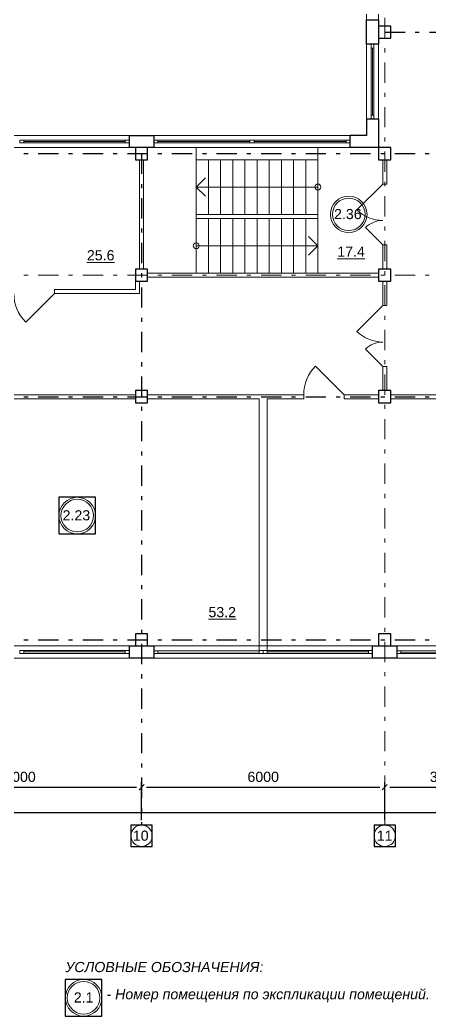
# Model space of a CAD drawing. Header units: metres. Extents: x 0.2 to 83.8, y 0.2 to 58.2.
# Drawn here: x 54.37 to 64.49, y 4.45 to 29.04 of the extents above; entities that cross this region are included whole.
import ezdxf
from ezdxf.enums import TextEntityAlignment as Align

# ---------------------------------------------------------------- set-up
doc = ezdxf.new("R2010")
doc.units = ezdxf.units.M
doc.header["$MEASUREMENT"] = 0
doc.linetypes.add('( Dashdot )', pattern=[1.001, 0.5, -0.25, 0.001, -0.25])
doc.layers.get('DEFPOINTS').update_dxf_attribs({"lineweight": 0})
doc.layers.add('YOLO_TABLE', color=1, linetype='Continuous')
doc.styles.add('Arial', font='ariali.ttf')
doc.styles.add('Standard_0', font='arial.ttf')
doc.styles.add('Style-Arial', font='arial.ttf')
doc.dimstyles.get("Standard").update_dxf_attribs({"dimtxt": 0.00018, "dimasz": 0.00018, "dimexe": 0.0002, "dimexo": 0.0625, "dimgap": 9e-05, "dimtad": 0, "dimtih": 1, "dimtoh": 1, "dimdec": 4, "dimlfac": 1000, "dimzin": 0, "dimdsep": 46, "dimtxsty": 'Standard_0', "dimcen": 9e-05, "dimadec": 0, "dimazin": 0, "dimtfac": 1, "dimtdec": 4, "dimtofl": 0, "dimtmove": 0, "dimatfit": 0, "dimfxl": 0.01, "dimfxlon": 1, "dimtolj": 1, "dimtzin": 0, "dimarcsym": 0})

# ---------------------------------------------------------------- blocks, each defined once
blk = doc.blocks.new('_Oblique-1')
at = {"color": 0, "linetype": 'ByBlock', "lineweight": -2}
blk.add_line((0.5, 0.5), (-0.5, -0.5), dxfattribs=at)
blk = doc.blocks.new('*D3')
at = {"color": 0, "linetype": 'Continuous', "lineweight": -2, "transparency": 16777216}
for p, q in [((9.375, 9.289), (9.375, 9.6)), ((75.375, 9.289), (75.375, 9.6)), ((9.5, 9.475), (75.25, 9.475))]:
    blk.add_line(p, q, dxfattribs=at)
at = {"layer": 'DEFPOINTS', "color": 0, "linetype": 'Continuous', "transparency": 16777216}
for p in [(75.375, 9.475), (9.375, 9.164), (75.375, 9.164)]:
    blk.add_point(p, dxfattribs=at)
at = {"color": 0, "linetype": 'Continuous', "lineweight": -2, "transparency": 16777216, "xscale": 0.125, "yscale": 0.125, "zscale": 0.125, "rotation": 180}
blk.add_blockref('_Oblique-1', (9.375, 9.475), dxfattribs=at)
at = {"color": 0, "linetype": 'Continuous', "lineweight": -2, "transparency": 16777216, "xscale": 0.125, "yscale": 0.125, "zscale": 0.125}
blk.add_blockref('_Oblique-1', (75.375, 9.475), dxfattribs=at)
at = {"color": 0, "linetype": 'Continuous', "lineweight": 0, "transparency": 16777216, "insert": (42.375, 9.728), "char_height": 0.25, "attachment_point": 5, "style": 'Style-Arial'}
blk.add_mtext('\\A1;66000', dxfattribs=at)
blk = doc.blocks.new('*D36')
at = {"color": 0, "linetype": 'Continuous', "lineweight": -2, "transparency": 16777216}
for p, q in [((51.375, 9.289), (51.375, 10.227)), ((51.5, 10.102), (57.25, 10.102)), ((57.375, 9.289), (57.375, 10.227))]:
    blk.add_line(p, q, dxfattribs=at)
at = {"layer": 'DEFPOINTS', "color": 0, "linetype": 'Continuous', "transparency": 16777216}
for p in [(57.375, 10.102), (51.375, 9.164), (57.375, 9.164)]:
    blk.add_point(p, dxfattribs=at)
at = {"color": 0, "linetype": 'Continuous', "lineweight": -2, "transparency": 16777216, "xscale": 0.125, "yscale": 0.125, "zscale": 0.125, "rotation": 180}
blk.add_blockref('_Oblique-1', (51.375, 10.102), dxfattribs=at)
at = {"color": 0, "linetype": 'Continuous', "lineweight": -2, "transparency": 16777216, "xscale": 0.125, "yscale": 0.125, "zscale": 0.125}
blk.add_blockref('_Oblique-1', (57.375, 10.102), dxfattribs=at)
at = {"color": 0, "linetype": 'Continuous', "lineweight": 0, "transparency": 16777216, "insert": (54.375, 10.355), "char_height": 0.25, "attachment_point": 5, "style": 'Style-Arial'}
blk.add_mtext('\\A1;6000', dxfattribs=at)
blk = doc.blocks.new('*D37')
at = {"color": 0, "linetype": 'Continuous', "lineweight": -2, "transparency": 16777216}
for p, q in [((57.375, 9.289), (57.375, 10.227)), ((57.5, 10.102), (63.25, 10.102)), ((63.375, 9.289), (63.375, 10.227))]:
    blk.add_line(p, q, dxfattribs=at)
at = {"layer": 'DEFPOINTS', "color": 0, "linetype": 'Continuous', "transparency": 16777216}
for p in [(63.375, 10.102), (57.375, 9.164), (63.375, 9.164)]:
    blk.add_point(p, dxfattribs=at)
at = {"color": 0, "linetype": 'Continuous', "lineweight": -2, "transparency": 16777216, "xscale": 0.125, "yscale": 0.125, "zscale": 0.125, "rotation": 180}
blk.add_blockref('_Oblique-1', (57.375, 10.102), dxfattribs=at)
at = {"color": 0, "linetype": 'Continuous', "lineweight": -2, "transparency": 16777216, "xscale": 0.125, "yscale": 0.125, "zscale": 0.125}
blk.add_blockref('_Oblique-1', (63.375, 10.102), dxfattribs=at)
at = {"color": 0, "linetype": 'Continuous', "lineweight": 0, "transparency": 16777216, "insert": (60.375, 10.355), "char_height": 0.25, "attachment_point": 5, "style": 'Style-Arial'}
blk.add_mtext('\\A1;6000', dxfattribs=at)
blk = doc.blocks.new('*D38')
at = {"color": 0, "linetype": 'Continuous', "lineweight": -2, "transparency": 16777216}
for p, q in [((63.375, 9.289), (63.375, 10.227)), ((63.5, 10.102), (66.25, 10.102)), ((66.375, 9.289), (66.375, 10.227))]:
    blk.add_line(p, q, dxfattribs=at)
at = {"layer": 'DEFPOINTS', "color": 0, "linetype": 'Continuous', "transparency": 16777216}
for p in [(66.375, 10.102), (63.375, 9.164), (66.375, 9.164)]:
    blk.add_point(p, dxfattribs=at)
at = {"color": 0, "linetype": 'Continuous', "lineweight": -2, "transparency": 16777216, "xscale": 0.125, "yscale": 0.125, "zscale": 0.125, "rotation": 180}
blk.add_blockref('_Oblique-1', (63.375, 10.102), dxfattribs=at)
at = {"color": 0, "linetype": 'Continuous', "lineweight": -2, "transparency": 16777216, "xscale": 0.125, "yscale": 0.125, "zscale": 0.125}
blk.add_blockref('_Oblique-1', (66.375, 10.102), dxfattribs=at)
at = {"color": 0, "linetype": 'Continuous', "lineweight": 0, "transparency": 16777216, "insert": (64.875, 10.355), "char_height": 0.25, "attachment_point": 5, "style": 'Style-Arial'}
blk.add_mtext('\\A1;3000', dxfattribs=at)

msp = doc.modelspace()

# ---------------------------------------------------------------- linework, layer by layer
at = {"color": 1, "linetype": '( Dashdot )', "lineweight": 0}
for p, q in [((63.37508328, 57.68760141), (63.37508328, 9.16418645)), ((6.42349536, 22.73760141), (78.32349536, 22.73760141))]:
    msp.add_line(p, q, dxfattribs=at)
at = {"color": 1, "linetype": '( Dashdot )'}
for p, q in [((63.37508328, 28.73760141), (78.32349536, 28.73760141)), ((6.42349536, 25.73760141), (78.32349536, 25.73760141)), ((57.37508328, 25.73760141), (57.37508328, 9.16418645)), ((6.42349536, 19.73760141), (78.32349536, 19.73760141)), ((6.42349536, 13.73760141), (78.32349536, 13.73760141))]:
    msp.add_line(p, q, dxfattribs=at)
at = {"color": 7, "linetype": 'Continuous', "lineweight": 0}
for p, q in [((63.07349536, 26.68760141), (63.07349536, 28.33760141)), ((56.97349536, 26.03760141), (54.47349536, 26.03760141)), ((59.02349536, 24.23760141), (59.02349536, 25.58760141)), ((59.32349536, 24.23760141), (59.32349536, 25.58760141)), ((59.62349536, 24.23760141), (59.62349536, 25.58760141)), ((59.92349536, 24.23760141), (59.92349536, 25.58760141)), ((60.22349536, 24.23760141), (60.22349536, 25.58760141)), ((60.52349536, 24.23760141), (60.52349536, 25.58760141)), ((60.82349536, 24.23760141), (60.82349536, 25.58760141)), ((61.12349536, 24.23760141), (61.12349536, 25.58760141)), ((61.42349536, 24.23760141), (61.42349536, 25.58760141)), ((58.95067609, 25.13978214), (58.72349536, 24.91260141)), ((61.72349536, 24.91260141), (58.72349536, 24.91260141)), ((58.95067609, 24.68542068), (58.72349536, 24.91260141)), ((59.02349536, 22.78760141), (59.02349536, 24.13760141)), ((59.32349536, 22.78760141), (59.32349536, 24.13760141)), ((59.62349536, 22.78760141), (59.62349536, 24.13760141)), ((59.92349536, 22.78760141), (59.92349536, 24.13760141)), ((60.22349536, 22.78760141), (60.22349536, 24.13760141)), ((60.52349536, 22.78760141), (60.52349536, 24.13760141)), ((60.82349536, 22.78760141), (60.82349536, 24.13760141)), ((61.12349536, 22.78760141), (61.12349536, 24.13760141)), ((61.42349536, 22.78760141), (61.42349536, 24.13760141)), ((61.49631463, 23.68978214), (61.72349536, 23.46260141)), ((58.72349536, 23.46260141), (61.72349536, 23.46260141)), ((61.49631463, 23.23542068), (61.72349536, 23.46260141)), ((56.97349536, 13.43760141), (54.47349536, 13.43760141)), ((60.27349536, 13.43760141), (57.77352609, 13.4354069)), ((62.97349536, 13.43760141), (60.47349536, 13.43760141)), ((66.27349536, 13.43760141), (63.77352609, 13.4354069))]:
    msp.add_line(p, q, dxfattribs=at)
at = {"color": 7, "linetype": 'Continuous', "lineweight": 30}
for p in [(62.52349536, 25.88760141), (62.92349536, 26.18760141)]:
    msp.add_line(p, (62.52349536, 26.18760141), dxfattribs=at)
at = {"color": 7, "linetype": 'Continuous', "lineweight": 13}
for p, q in [((58.72349536, 25.88760141), (57.67349536, 25.88760141)), ((58.72349536, 22.78760141), (58.72349536, 25.88760141)), ((61.72349536, 22.78760141), (61.72349536, 25.88760141)), ((61.72349536, 25.88760141), (62.52349536, 25.88760141)), ((63.32349536, 24.98760141), (62.68709926, 24.35120531)), ((63.42349536, 24.98760141), (63.32349536, 24.98760141)), ((61.72349536, 24.23760141), (58.72349536, 24.23760141)), ((61.72349536, 24.23760141), (61.72349536, 24.13760141)), ((63.32349536, 23.48760141), (62.89923129, 23.91186548)), ((63.42349536, 23.48760141), (63.32349536, 23.48760141)), ((55.22349536, 22.38760141), (55.22349536, 22.28760141)), ((57.22349536, 22.58760141), (57.22349536, 22.38760141)), ((57.32349536, 22.58760141), (57.32349536, 22.28760141)), ((63.32349536, 21.98760141), (62.68709926, 21.35120531)), ((63.42349536, 21.98760141), (63.32349536, 21.98760141)), ((63.32349536, 20.48760141), (62.89923129, 20.91186548)), ((63.42349536, 20.48760141), (63.32349536, 20.48760141)), ((61.37349536, 19.78760141), (61.37349536, 19.68760141)), ((62.37349536, 19.78760141), (62.37349536, 19.68760141))]:
    msp.add_line(p, q, dxfattribs=at)
at = {"color": 7, "linetype": 'Continuous', "lineweight": 0, "extrusion": (0, 0, -1)}
for p, q in [((57.77349536, 26.03760141), (60.04849536, 26.03760141)), ((60.14849536, 26.03760141), (62.42349536, 26.03760141))]:
    msp.add_line(p, q, dxfattribs=at)
at = {"color": 7, "lineweight": 13, "extrusion": (0, 0, -1)}
msp.add_line((55.22349536, 22.28760141), (54.51638858, 21.58049463), dxfattribs=at)
at = {"color": 7, "lineweight": 13}
msp.add_line((62.37349536, 19.78760141), (61.66638858, 20.49470819), dxfattribs=at)
at = {"color": 7, "linetype": 'Continuous', "lineweight": 0, "flags": 128}
for points in [[(63.22349536, 29.03760141), (63.22349536, 34.43760141), (62.92349536, 34.43760141), (62.92349536, 29.03760141), (63.22349536, 29.03760141)], [(62.92349536, 28.43760141), (62.92349536, 26.58760141), (63.22349536, 26.58760141), (63.22349536, 28.43760141), (62.92349536, 28.43760141)], [(63.10849536, 28.33760141), (63.03849536, 28.33760141), (63.03849536, 26.68760141), (63.10849536, 26.68760141), (63.10849536, 28.33760141)], [(51.67349536, 26.18760141), (57.07349536, 26.18760141), (57.07349536, 25.88760141), (51.67349536, 25.88760141), (51.67349536, 26.18760141)], [(54.47349536, 26.07260141), (56.97349536, 26.07260141), (56.97349536, 26.00260141), (54.47349536, 26.00260141), (54.47349536, 26.07260141)], [(51.67349536, 13.58760141), (57.07349536, 13.58760141), (57.07349536, 13.28760141), (51.67349536, 13.28760141), (51.67349536, 13.58760141)], [(57.67349536, 13.58760141), (63.07349536, 13.58760141), (63.07349536, 13.28760141), (57.67349536, 13.28760141), (57.67349536, 13.58760141)], [(63.67349536, 13.58760141), (69.07349536, 13.58760141), (69.07349536, 13.28760141), (63.67349536, 13.28760141), (63.67349536, 13.58760141)], [(54.47349536, 13.47260141), (56.97349536, 13.47260141), (56.97349536, 13.40260141), (54.47349536, 13.40260141), (54.47349536, 13.47260141)], [(57.77349536, 13.47040687), (60.27349536, 13.47260141), (60.27355681, 13.40260146), (57.77355681, 13.40040693), (57.77349536, 13.47040687)], [(60.47349536, 13.47260141), (62.97349536, 13.47260141), (62.97349536, 13.40260141), (60.47349536, 13.40260141), (60.47349536, 13.47260141)], [(63.77349536, 13.47040687), (66.27349536, 13.47260141), (66.27355681, 13.40260146), (63.77355681, 13.40040693), (63.77349536, 13.47040687)]]:
    msp.add_lwpolyline(points, close=True, dxfattribs=at)
at = {"color": 7, "linetype": 'Continuous', "lineweight": 30, "flags": 128}
for points in [[(62.92349536, 28.43760141), (62.92349536, 29.03760141), (63.22349536, 29.03760141), (63.22349536, 28.43760141), (62.92349536, 28.43760141)], [(63.22349536, 28.88760141), (63.22349536, 28.58760141), (63.52349536, 28.58760141), (63.52349536, 28.88760141), (63.22349536, 28.88760141)], [(57.67349536, 25.88760141), (57.07349536, 25.88760141), (57.07349536, 26.18760141), (57.67349536, 26.18760141), (57.67349536, 25.88760141)], [(57.22349536, 25.88760141), (57.22349536, 25.58760141), (57.52349536, 25.58760141), (57.52349536, 25.88760141), (57.22349536, 25.88760141)], [(63.22349536, 25.88760141), (63.22349536, 25.58760141), (63.52349536, 25.58760141), (63.52349536, 25.88760141), (63.22349536, 25.88760141)], [(57.22349536, 22.88760141), (57.22349536, 22.58760141), (57.52349536, 22.58760141), (57.52349536, 22.88760141), (57.22349536, 22.88760141)], [(63.22349536, 22.88760141), (63.22349536, 22.58760141), (63.52349536, 22.58760141), (63.52349536, 22.88760141), (63.22349536, 22.88760141)], [(57.22349536, 19.88760141), (57.22349536, 19.58760141), (57.52349536, 19.58760141), (57.52349536, 19.88760141), (57.22349536, 19.88760141)], [(63.22349536, 19.88760141), (63.22349536, 19.58760141), (63.52349536, 19.58760141), (63.52349536, 19.88760141), (63.22349536, 19.88760141)], [(57.22349536, 13.88760141), (57.22349536, 13.58760141), (57.52349536, 13.58760141), (57.52349536, 13.88760141), (57.22349536, 13.88760141)], [(63.22349536, 13.88760141), (63.22349536, 13.58760141), (63.52349536, 13.58760141), (63.52349536, 13.88760141), (63.22349536, 13.88760141)], [(57.67349536, 13.28760141), (57.07349536, 13.28760141), (57.07349536, 13.58760141), (57.67349536, 13.58760141), (57.67349536, 13.28760141)], [(63.67349536, 13.28760141), (63.07349536, 13.28760141), (63.07349536, 13.58760141), (63.67349536, 13.58760141), (63.67349536, 13.28760141)]]:
    msp.add_lwpolyline(points, close=True, dxfattribs=at)
at = {"color": 7, "linetype": 'Continuous', "lineweight": 13, "flags": 128}
for points in [[(63.03849536, 28.43760141), (63.03849536, 28.33760141), (63.10849536, 28.33760141), (63.10849536, 28.43760141), (63.03849536, 28.43760141)], [(63.03849536, 26.68760141), (63.03849536, 26.58760141), (63.10849536, 26.58760141), (63.10849536, 26.68760141), (63.03849536, 26.68760141)], [(54.37349536, 26.07260141), (54.47349536, 26.07260141), (54.47349536, 26.00260141), (54.37349536, 26.00260141), (54.37349536, 26.07260141)], [(56.97349536, 26.07260141), (57.07349536, 26.07260141), (57.07349536, 26.00260141), (56.97349536, 26.00260141), (56.97349536, 26.07260141)], [(57.32349536, 25.58760141), (57.32349536, 22.88760141), (57.42349536, 22.88760141), (57.42349536, 25.58760141), (57.32349536, 25.58760141)], [(57.52349536, 22.78760141), (63.22349536, 22.78760141), (63.22349536, 22.68760141), (57.52349536, 22.68760141), (57.52349536, 22.78760141)], [(54.37349536, 13.47260141), (54.47349536, 13.47260141), (54.47349536, 13.40260141), (54.37349536, 13.40260141), (54.37349536, 13.47260141)], [(56.97349536, 13.47260141), (57.07349536, 13.47260141), (57.07349536, 13.40260141), (56.97349536, 13.40260141), (56.97349536, 13.47260141)], [(57.67349536, 13.47040687), (57.77349536, 13.47040687), (57.77349536, 13.40040687), (57.67349536, 13.40040687), (57.67349536, 13.47040687)], [(60.27349536, 13.47260141), (60.37349536, 13.47260141), (60.37349536, 13.40260141), (60.27349536, 13.40260141), (60.27349536, 13.47260141)], [(60.37349536, 13.47260141), (60.47349536, 13.47260141), (60.47349536, 13.40260141), (60.37349536, 13.40260141), (60.37349536, 13.47260141)], [(62.97349536, 13.47260141), (63.07349536, 13.47260141), (63.07349536, 13.40260141), (62.97349536, 13.40260141), (62.97349536, 13.47260141)], [(63.67349536, 13.47040687), (63.77349536, 13.47040687), (63.77349536, 13.40040687), (63.67349536, 13.40040687), (63.67349536, 13.47040687)]]:
    msp.add_lwpolyline(points, close=True, dxfattribs=at)
at = {"color": 7, "linetype": 'Continuous', "lineweight": 30, "flags": 128}
for points in [[(63.22349536, 26.58760141), (63.22349536, 25.88760141), (62.52349536, 25.88760141)], [(63.22349536, 26.58760141), (62.92349536, 26.58760141), (62.92349536, 26.18760141)]]:
    msp.add_lwpolyline(points, dxfattribs=at)
at = {"color": 7, "linetype": 'Continuous', "lineweight": 0, "extrusion": (0, 0, -1), "flags": 128}
for points in [[(-62.52349536, 26.18760141), (-57.67349536, 26.18760141), (-57.67349536, 25.88760141), (-62.52349536, 25.88760141), (-62.52349536, 26.18760141)], [(-62.42349536, 26.07260141), (-57.77349536, 26.07260141), (-57.77349536, 26.00260141), (-62.42349536, 26.00260141), (-62.42349536, 26.07260141)]]:
    msp.add_lwpolyline(points, close=True, dxfattribs=at)
at = {"color": 7, "linetype": 'Continuous', "lineweight": 13, "extrusion": (0, 0, -1), "flags": 128}
for points in [[(-57.77349536, 26.07260141), (-57.67349536, 26.07260141), (-57.67349536, 26.00260141), (-57.77349536, 26.00260141), (-57.77349536, 26.07260141)], [(-60.14849536, 26.07260141), (-60.04849536, 26.07260141), (-60.04849536, 26.00260141), (-60.14849536, 26.00260141), (-60.14849536, 26.07260141)], [(-62.52349536, 26.07260141), (-62.42349536, 26.07260141), (-62.42349536, 26.00260141), (-62.52349536, 26.00260141), (-62.52349536, 26.07260141)]]:
    msp.add_lwpolyline(points, close=True, dxfattribs=at)
at = {"color": 7, "linetype": 'Continuous', "lineweight": 13, "flags": 128}
for points in [[(61.72349536, 25.58760141), (58.72349536, 25.58760141)], [(63.42349536, 24.98760141), (63.42349536, 25.58760141), (63.32349536, 25.58760141), (63.32349536, 24.98760141)], [(61.72349536, 24.13760141), (58.72349536, 24.13760141)], [(63.32349536, 23.48760141), (63.32349536, 22.88760141), (63.42349536, 22.88760141), (63.42349536, 23.48760141)], [(57.22349536, 22.38760141), (55.22349536, 22.38760141)], [(63.32349536, 21.98760141), (63.32349536, 22.58760141), (63.42349536, 22.58760141), (63.42349536, 21.98760141)], [(57.32349536, 22.28760141), (55.22349536, 22.28760141)], [(63.42349536, 20.48760141), (63.42349536, 19.88760141), (63.32349536, 19.88760141), (63.32349536, 20.48760141)], [(53.42349536, 19.78760141), (57.22349536, 19.78760141), (57.22349536, 19.68760141), (53.42349536, 19.68760141)], [(60.27349536, 19.68760141), (57.52349536, 19.68760141), (57.52349536, 19.78760141), (61.37349536, 19.78760141)], [(60.27349536, 19.68760141), (60.27349536, 13.47260141), (60.47349536, 13.47260141), (60.47349536, 19.68760141)], [(61.37349536, 19.68760141), (60.47349536, 19.68760141)], [(62.37349536, 19.78760141), (63.22349536, 19.78760141), (63.22349536, 19.68760141), (62.37349536, 19.68760141)], [(68.12349536, 19.78760141), (63.52349536, 19.78760141)], [(63.52349536, 19.68760141), (69.22349536, 19.68760141), (69.22349536, 19.78760141), (68.22349536, 19.78760141)]]:
    msp.add_lwpolyline(points, dxfattribs=at)
at = {"color": 7, "linetype": 'Continuous', "lineweight": 0}
for centre in [(61.72349536, 24.91260141), (58.72349536, 23.46260141)]:
    msp.add_circle(centre, 0.07327717, dxfattribs=at)
at = {"color": 7, "linetype": 'Continuous', "lineweight": 13}
for centre, radius in [((62.48455085, 24.23856627), 0.45201344), ((62.48455085, 24.23856627), 0.40201344), ((55.78756186, 16.80355829), 0.45201344), ((55.78756186, 16.80355829), 0.40201344), ((57.37508328, 8.90083101), 0.26335544), ((63.37508328, 8.90083101), 0.26335544), ((55.94482151, 4.90391001), 0.45201344), ((55.94482151, 4.90391001), 0.40201344)]:
    msp.add_circle(centre, radius, dxfattribs=at)
at = {"color": 7, "linetype": 'Continuous', "lineweight": 0}
for centre, radius, start, end in [((63.32349536, 24.98760141), 0.9, 225, 270), ((63.32349536, 23.48760141), 0.6, 90, 135), ((63.32349536, 21.98760141), 0.9, 225, 270), ((63.32349536, 20.48760141), 0.6, 90, 135)]:
    msp.add_arc(centre, radius, start, end, dxfattribs=at)
at = {"color": 7, "lineweight": 0, "extrusion": (0, 0, -1)}
msp.add_arc((-55.22349536, 22.28760141), 1, 315, 360, dxfattribs=at)
at = {"color": 7, "lineweight": 0}
msp.add_arc((62.37349536, 19.78760141), 1, 135, 180, dxfattribs=at)
at = {"layer": 'YOLO_TABLE'}
for points in [[(55.33554842, 16.35154485), (56.2395753, 16.35154485), (56.2395753, 17.25557174), (55.33554842, 17.25557174)], [(57.11172783, 8.63747556), (57.63843872, 8.63747556), (57.63843872, 9.16418645), (57.11172783, 9.16418645)], [(63.11172783, 8.63747556), (63.63843872, 8.63747556), (63.63843872, 9.16418645), (63.11172783, 9.16418645)], [(55.49280807, 4.45189657), (56.39683495, 4.45189657), (56.39683495, 5.35592345), (55.49280807, 5.35592345)]]:
    msp.add_lwpolyline(points, close=True, dxfattribs=at)

# ---------------------------------------------------------------- texts
at = {"color": 7, "linetype": 'Continuous', "lineweight": 13, "style": 'Style-Arial'}
for s, p in [('2.36', (62.12387248, 24.37131591)), ('%%u25.6%%U', (56.02600301, 23.35463683)), ('%%u17.4%%U', (62.20295297, 23.44343807)), ('2.23', (55.42688349, 16.93630793)), ('%%u53.2%%U', (59.02447564, 14.54707792)), ('2.1', (55.70326672, 5.03665965))]:
    msp.add_text(s, height=0.25, dxfattribs=at).set_placement(p, align=Align.TOP_LEFT)
at = {"color": 7, "linetype": 'Continuous', "lineweight": 30, "style": 'Style-Arial'}
for s, p in [('10', (57.15900823, 9.03009364)), ('11', (63.17639868, 9.03009364))]:
    msp.add_text(s, height=0.25, dxfattribs=at).set_placement(p, align=Align.TOP_LEFT)
at = {"color": 18, "linetype": 'Continuous', "lineweight": 13, "true_color": 0x000000, "style": 'Arial'}
for s, p in [('УСЛОВНЫЕ ОБОЗНАЧЕНИЯ:', (57.93628515, 5.78723961)), ('- Номер помещения по экспликации помещений.', (60.49781267, 5.1172551))]:
    msp.add_text(s, height=0.25, dxfattribs=at).set_placement(p, align=Align.TOP_CENTER)

# ---------------------------------------------------------------- dimensions: what is measured, and where the dimension line sits
at = {"color": 5, "linetype": 'Continuous', "lineweight": 0}
for base, p1, p2, picture, middle in [((57.37508328, 10.10223816), (51.37508328, 9.16418645), (57.37508328, 9.16418645), '*D36', (54.37508328, 10.3548814)), ((63.37508328, 10.10223816), (57.37508328, 9.16418645), (63.37508328, 9.16418645), '*D37', (60.37508328, 10.3548814)), ((66.37508328, 10.10223816), (63.37508328, 9.16418645), (66.37508328, 9.16418645), '*D38', (64.87508328, 10.35496667)), ((75.3750832763, 9.4751139256), (9.3750832763, 9.1641864525), (75.3750832763, 9.1641864525), '*D3', (42.3750832763, 9.7277571725))]:
    dim = msp.add_linear_dim(base=base, p1=p1, p2=p2, dimstyle='Standard', override={"dimtxt": 0.25, "dimasz": 0.125, "dimexe": 0.125, "dimexo": 0.125, "dimgap": 0.125, "dimtad": 1, "dimtih": 0, "dimtoh": 0, "dimzin": 11, "dimtxsty": 'Style-Arial', "dimblk": '_Oblique-1', "dimfxlon": 0, "dimfrac": 2, "dimtzin": 11}, dxfattribs=at)
    dim.commit()
    dim.dimension.update_dxf_attribs({"geometry": picture, "text_midpoint": middle})

doc.saveas('drawing.dxf')
